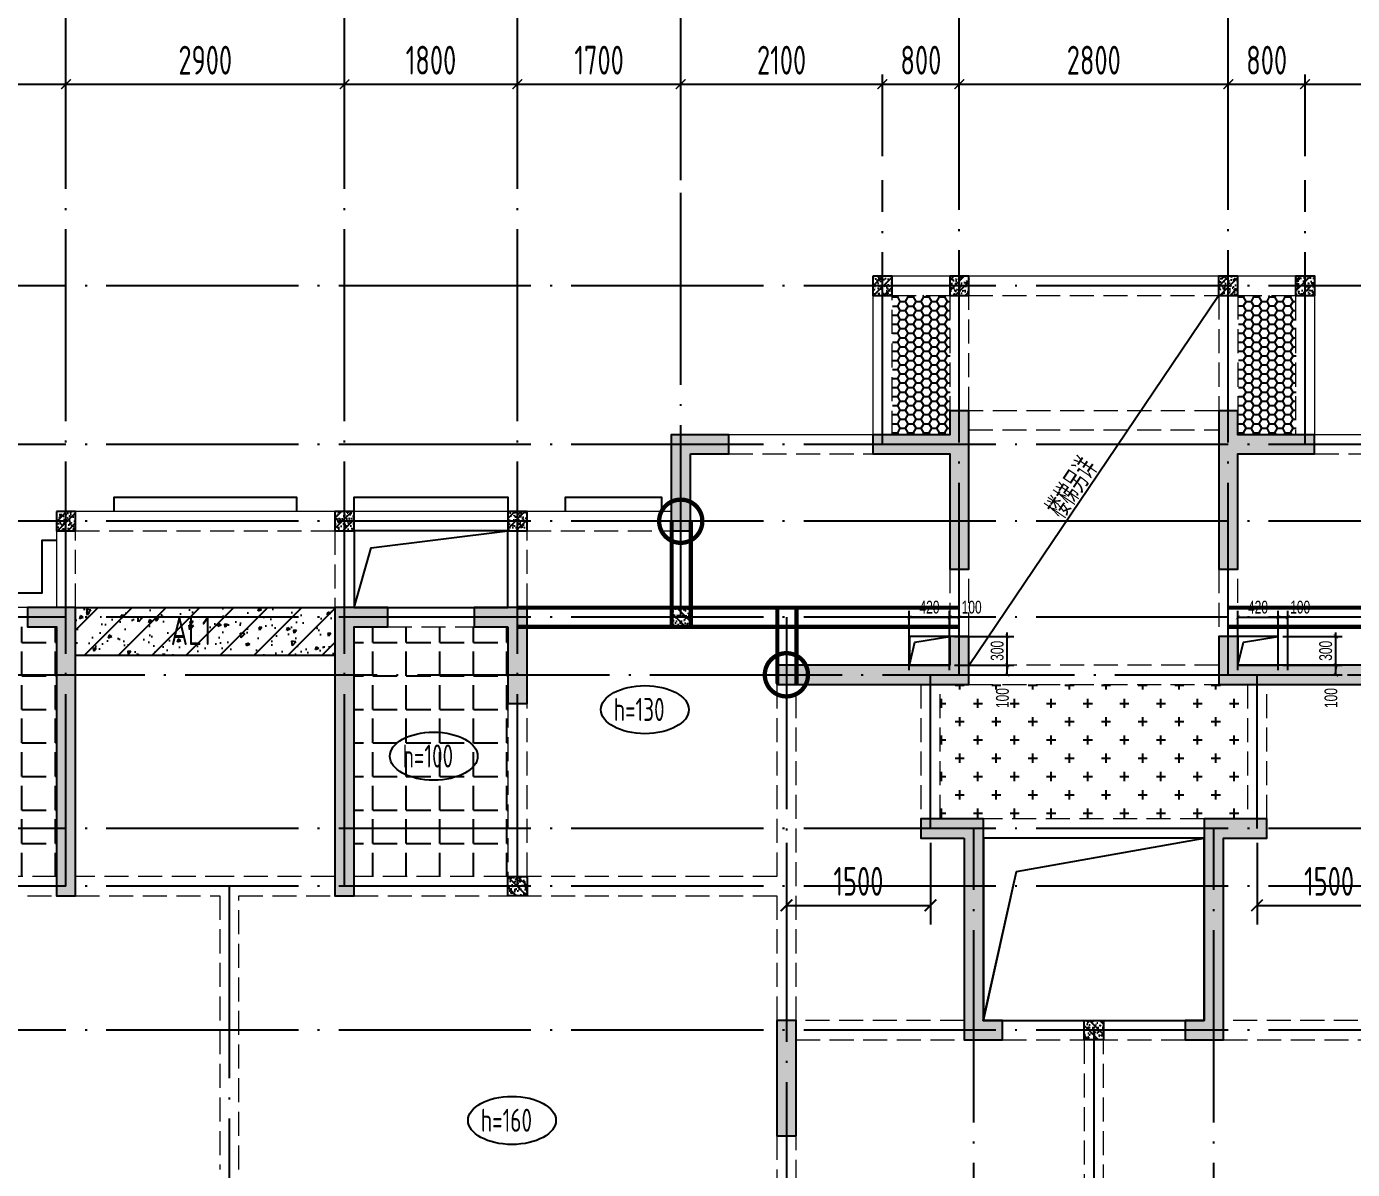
# Model space of a CAD drawing. Extents: x -812054 to 22247, y -644080 to 1003627.
# Drawn here: x -341071 to -327267, y -426320 to -414420 of the extents above; entities that cross this region are included whole.
import ezdxf
from ezdxf.enums import TextEntityAlignment as Align

# ---------------------------------------------------------------- set-up
doc = ezdxf.new("R2010")
doc.units = 0
doc.header["$LTSCALE"] = 1000
for name, pattern in [('DASH', [0.35, 0.25, -0.1]), ('DASHED', [0.75, 0.5, -0.25]), ('DOTE', [2.42, 2, -0.2, 0.02, -0.2])]:
    doc.linetypes.add(name, pattern=pattern)
doc.layers.get('0').update_dxf_attribs({"linetype": 'CONTINUOUS'})
doc.layers.get('DEFPOINTS').update_dxf_attribs({"linetype": 'CONTINUOUS'})
doc.layers.add('+公共字体', color=7, linetype='CONTINUOUS', lineweight=20)
for name, color, linetype in [('A-AXIS', 1, 'CONTINUOUS'), ('A-DOTE', 10, 'DOTE'), ('BEAM', 4, 'DASHED'), ('ROOF', 183, 'CONTINUOUS'), ('S-B板填充', 251, 'CONTINUOUS'), ('S-B板标注', 3, 'CONTINUOUS'), ('S-B板配筋号', 7, 'CONTINUOUS'), ('S-C承台编号', 6, 'CONTINUOUS'), ('S-D洞口', 4, 'CONTINUOUS'), ('S-D洞口标注', 3, 'CONTINUOUS'), ('S-L主梁线', 4, 'DASH'), ('S-Q墙填充', 252, 'CONTINUOUS'), ('S-Q墙实线', 6, 'CONTINUOUS'), ('S-Q墙标注', 3, 'CONTINUOUS'), ('S-Y一般标注', 3, 'CONTINUOUS'), ('S-板正筋', 2, 'CONTINUOUS'), ('S-构造柱', 212, 'CONTINUOUS'), ('TEXT', 2, 'CONTINUOUS'), ('水平筋标注', 7, 'CONTINUOUS'), ('看线', 251, 'CONTINUOUS')]:
    doc.layers.add(name, color=color, linetype=linetype)
doc.layers.add('配箍校核', color=34, linetype='CONTINUOUS', plot=False)
doc.styles.add('TSSD_DIMENSION', font='Tssdeng.shx', dxfattribs={"width": 0.7, "bigfont": 'tssdchn.shx'})
doc.styles.add('TSSD_REIN', font='tssdeng.shx', dxfattribs={"width": 0.7, "height": 300, "bigfont": 'tssdchn.shx'})
doc.styles.add('结构文字', font='zstxt.shx', dxfattribs={"width": 0.7, "bigfont": 'zshz.shx'})
doc.dimstyles.new('STRUCK', dxfattribs={"dimtxt": 400, "dimasz": 121, "dimexe": 200, "dimexo": 150, "dimgap": 115, "dimtad": 1, "dimdec": 0, "dimdsep": 46, "dimtxsty": '结构文字', "dimblk": 'ARCHTICK', "dimcen": 400, "dimclrd": 3, "dimclre": 3, "dimclrt": 7, "dimadec": 0, "dimazin": 0, "dimtfac": 1, "dimtdec": 0, "dimtix": 1, "dimtmove": 2, "dimatfit": 3, "dimldrblk": '_DIMX', "dimfxl": 1, "dimtolj": 1, "dimtzin": 0, "dimarcsym": 0})
doc.dimstyles.new('STRUCK30', dxfattribs={"dimscale": 0.33333, "dimtxt": 400, "dimasz": 121, "dimexe": 200, "dimexo": 150, "dimgap": 115, "dimtad": 1, "dimdec": 0, "dimdsep": 46, "dimtxsty": '结构文字', "dimblk": 'ARCHTICK', "dimcen": 400, "dimclrd": 3, "dimclre": 3, "dimclrt": 7, "dimadec": 0, "dimazin": 0, "dimtfac": 1, "dimtdec": 0, "dimtix": 1, "dimtmove": 2, "dimatfit": 3, "dimldrblk": '_DIMX', "dimfxl": 1, "dimtolj": 1, "dimtzin": 0, "dimarcsym": 0})
doc.dimstyles.new('TSSD_100_100', dxfattribs={"dimtxt": 300, "dimasz": 100, "dimexe": 100, "dimexo": 250, "dimgap": 100, "dimtad": 1, "dimdec": 0, "dimzin": 0, "dimdsep": 46, "dimtxsty": 'TSSD_DIMENSION', "dimblk": 'ARCHTICK', "dimcen": 0, "dimdle": 100, "dimclrt": 7, "dimadec": 0, "dimazin": 0, "dimtfac": 1, "dimtdec": 0, "dimtix": 1, "dimtmove": 2, "dimatfit": 3, "dimldrblk": 'ARCHTICK', "dimfxl": 1, "dimtolj": 1, "dimtzin": 0, "dimarcsym": 0})

# ---------------------------------------------------------------- blocks, each defined once
blk = doc.blocks.new('_ArchTick')
at = {"color": 0, "linetype": 'ByBlock', "const_width": 0.15}
blk.add_lwpolyline([(-0.5, -0.5), (0.5, 0.5)], dxfattribs=at)
blk = doc.blocks.new('*D148')
at = {"layer": 'DEFPOINTS', "color": 0, "transparency": 16777216}
for p in [(31400, 19250), (29600, 18250), (31400, 18250)]:
    blk.add_point(p, dxfattribs=at)
at = {"layer": 'S-Y一般标注', "color": 0, "lineweight": -2, "transparency": 16777216}
for p, q in [((29600, 18500), (29600, 19350)), ((31400, 18500), (31400, 19350)), ((29500, 19250), (31500, 19250))]:
    blk.add_line(p, q, dxfattribs=at)
at = {"layer": 'S-Y一般标注', "color": 0, "lineweight": -2, "transparency": 16777216, "xscale": 100, "yscale": 100, "zscale": 100, "rotation": 180}
blk.add_blockref('_ArchTick', (29600, 19250), dxfattribs=at)
at = {"layer": 'S-Y一般标注', "color": 0, "lineweight": -2, "transparency": 16777216, "xscale": 100, "yscale": 100, "zscale": 100}
blk.add_blockref('_ArchTick', (31400, 19250), dxfattribs=at)
at = {"layer": 'S-Y一般标注', "color": 7, "transparency": 16777216, "insert": (30500, 19500), "char_height": 300, "attachment_point": 5, "style": 'TSSD_DIMENSION'}
blk.add_mtext('\\A1;1800', dxfattribs=at)
blk = doc.blocks.new('*D149')
at = {"layer": 'DEFPOINTS', "color": 0, "transparency": 16777216}
for p in [(34300, 19250), (31400, 18250), (34300, 18250)]:
    blk.add_point(p, dxfattribs=at)
at = {"layer": 'S-Y一般标注', "color": 0, "lineweight": -2, "transparency": 16777216}
for p, q in [((31400, 18500), (31400, 19350)), ((34300, 18500), (34300, 19350)), ((31300, 19250), (34400, 19250))]:
    blk.add_line(p, q, dxfattribs=at)
at = {"layer": 'S-Y一般标注', "color": 0, "lineweight": -2, "transparency": 16777216, "xscale": 100, "yscale": 100, "zscale": 100, "rotation": 180}
blk.add_blockref('_ArchTick', (31400, 19250), dxfattribs=at)
at = {"layer": 'S-Y一般标注', "color": 0, "lineweight": -2, "transparency": 16777216, "xscale": 100, "yscale": 100, "zscale": 100}
blk.add_blockref('_ArchTick', (34300, 19250), dxfattribs=at)
at = {"layer": 'S-Y一般标注', "color": 7, "transparency": 16777216, "insert": (32850, 19500), "char_height": 300, "attachment_point": 5, "style": 'TSSD_DIMENSION'}
blk.add_mtext('\\A1;2900', dxfattribs=at)
blk = doc.blocks.new('*D150')
at = {"layer": 'DEFPOINTS', "color": 0, "transparency": 16777216}
for p in [(36100, 19250), (34300, 18250), (36100, 18250)]:
    blk.add_point(p, dxfattribs=at)
at = {"layer": 'S-Y一般标注', "color": 0, "lineweight": -2, "transparency": 16777216}
for p, q in [((34300, 18500), (34300, 19350)), ((36100, 18500), (36100, 19350)), ((34200, 19250), (36200, 19250))]:
    blk.add_line(p, q, dxfattribs=at)
at = {"layer": 'S-Y一般标注', "color": 0, "lineweight": -2, "transparency": 16777216, "xscale": 100, "yscale": 100, "zscale": 100, "rotation": 180}
blk.add_blockref('_ArchTick', (34300, 19250), dxfattribs=at)
at = {"layer": 'S-Y一般标注', "color": 0, "lineweight": -2, "transparency": 16777216, "xscale": 100, "yscale": 100, "zscale": 100}
blk.add_blockref('_ArchTick', (36100, 19250), dxfattribs=at)
at = {"layer": 'S-Y一般标注', "color": 7, "transparency": 16777216, "insert": (35200, 19500), "char_height": 300, "attachment_point": 5, "style": 'TSSD_DIMENSION'}
blk.add_mtext('\\A1;1800', dxfattribs=at)
blk = doc.blocks.new('*D151')
at = {"layer": 'DEFPOINTS', "color": 0, "transparency": 16777216}
for p in [(37800, 19250), (36100, 18250), (37800, 18250)]:
    blk.add_point(p, dxfattribs=at)
at = {"layer": 'S-Y一般标注', "color": 0, "lineweight": -2, "transparency": 16777216}
for p, q in [((36100, 18500), (36100, 19350)), ((37800, 18500), (37800, 19350)), ((36000, 19250), (37900, 19250))]:
    blk.add_line(p, q, dxfattribs=at)
at = {"layer": 'S-Y一般标注', "color": 0, "lineweight": -2, "transparency": 16777216, "xscale": 100, "yscale": 100, "zscale": 100, "rotation": 180}
blk.add_blockref('_ArchTick', (36100, 19250), dxfattribs=at)
at = {"layer": 'S-Y一般标注', "color": 0, "lineweight": -2, "transparency": 16777216, "xscale": 100, "yscale": 100, "zscale": 100}
blk.add_blockref('_ArchTick', (37800, 19250), dxfattribs=at)
at = {"layer": 'S-Y一般标注', "color": 7, "transparency": 16777216, "insert": (36950, 19500), "char_height": 300, "attachment_point": 5, "style": 'TSSD_DIMENSION'}
blk.add_mtext('\\A1;1700', dxfattribs=at)
blk = doc.blocks.new('*D152')
at = {"layer": 'DEFPOINTS', "color": 0, "transparency": 16777216}
for p in [(40700, 19250), (39900, 18250), (40700, 18250)]:
    blk.add_point(p, dxfattribs=at)
at = {"layer": 'S-Y一般标注', "color": 0, "lineweight": -2, "transparency": 16777216}
for p, q in [((39900, 18500), (39900, 19350)), ((40700, 18500), (40700, 19350)), ((39800, 19250), (40800, 19250))]:
    blk.add_line(p, q, dxfattribs=at)
at = {"layer": 'S-Y一般标注', "color": 0, "lineweight": -2, "transparency": 16777216, "xscale": 100, "yscale": 100, "zscale": 100, "rotation": 180}
blk.add_blockref('_ArchTick', (39900, 19250), dxfattribs=at)
at = {"layer": 'S-Y一般标注', "color": 0, "lineweight": -2, "transparency": 16777216, "xscale": 100, "yscale": 100, "zscale": 100}
blk.add_blockref('_ArchTick', (40700, 19250), dxfattribs=at)
at = {"layer": 'S-Y一般标注', "color": 7, "transparency": 16777216, "insert": (40300, 19500), "char_height": 300, "attachment_point": 5, "style": 'TSSD_DIMENSION'}
blk.add_mtext('\\A1;800', dxfattribs=at)
blk = doc.blocks.new('*D153')
at = {"layer": 'DEFPOINTS', "color": 0, "transparency": 16777216}
for p in [(43500, 19250), (40700, 18250), (43500, 18250)]:
    blk.add_point(p, dxfattribs=at)
at = {"layer": 'S-Y一般标注', "color": 0, "lineweight": -2, "transparency": 16777216}
for p, q in [((40700, 18500), (40700, 19350)), ((43500, 18500), (43500, 19350)), ((40600, 19250), (43600, 19250))]:
    blk.add_line(p, q, dxfattribs=at)
at = {"layer": 'S-Y一般标注', "color": 0, "lineweight": -2, "transparency": 16777216, "xscale": 100, "yscale": 100, "zscale": 100, "rotation": 180}
blk.add_blockref('_ArchTick', (40700, 19250), dxfattribs=at)
at = {"layer": 'S-Y一般标注', "color": 0, "lineweight": -2, "transparency": 16777216, "xscale": 100, "yscale": 100, "zscale": 100}
blk.add_blockref('_ArchTick', (43500, 19250), dxfattribs=at)
at = {"layer": 'S-Y一般标注', "color": 7, "transparency": 16777216, "insert": (42100, 19500), "char_height": 300, "attachment_point": 5, "style": 'TSSD_DIMENSION'}
blk.add_mtext('\\A1;2800', dxfattribs=at)
blk = doc.blocks.new('*D154')
at = {"layer": 'DEFPOINTS', "color": 0, "transparency": 16777216}
for p in [(46400, 19250), (44300, 18250), (46400, 18250)]:
    blk.add_point(p, dxfattribs=at)
at = {"layer": 'S-Y一般标注', "color": 0, "lineweight": -2, "transparency": 16777216}
for p, q in [((44300, 18500), (44300, 19350)), ((46400, 18500), (46400, 19350)), ((44200, 19250), (46500, 19250))]:
    blk.add_line(p, q, dxfattribs=at)
at = {"layer": 'S-Y一般标注', "color": 0, "lineweight": -2, "transparency": 16777216, "xscale": 100, "yscale": 100, "zscale": 100, "rotation": 180}
blk.add_blockref('_ArchTick', (44300, 19250), dxfattribs=at)
at = {"layer": 'S-Y一般标注', "color": 0, "lineweight": -2, "transparency": 16777216, "xscale": 100, "yscale": 100, "zscale": 100}
blk.add_blockref('_ArchTick', (46400, 19250), dxfattribs=at)
at = {"layer": 'S-Y一般标注', "color": 7, "transparency": 16777216, "insert": (45742, 19500), "char_height": 300, "attachment_point": 5, "style": 'TSSD_DIMENSION'}
blk.add_mtext('\\A1;2100', dxfattribs=at)
blk = doc.blocks.new('*D172')
at = {"layer": 'DEFPOINTS', "color": 0, "transparency": 16777216}
for p in [(39900, 19250), (37800, 18250), (39900, 18250)]:
    blk.add_point(p, dxfattribs=at)
at = {"layer": 'S-Y一般标注', "color": 0, "lineweight": -2, "transparency": 16777216}
for p, q in [((37800, 18500), (37800, 19350)), ((39900, 18500), (39900, 19350)), ((37700, 19250), (40000, 19250))]:
    blk.add_line(p, q, dxfattribs=at)
at = {"layer": 'S-Y一般标注', "color": 0, "lineweight": -2, "transparency": 16777216, "xscale": 100, "yscale": 100, "zscale": 100, "rotation": 180}
blk.add_blockref('_ArchTick', (37800, 19250), dxfattribs=at)
at = {"layer": 'S-Y一般标注', "color": 0, "lineweight": -2, "transparency": 16777216, "xscale": 100, "yscale": 100, "zscale": 100}
blk.add_blockref('_ArchTick', (39900, 19250), dxfattribs=at)
at = {"layer": 'S-Y一般标注', "color": 7, "transparency": 16777216, "insert": (38850, 19500), "char_height": 300, "attachment_point": 5, "style": 'TSSD_DIMENSION'}
blk.add_mtext('\\A1;2100', dxfattribs=at)
blk = doc.blocks.new('*D173')
at = {"layer": 'DEFPOINTS', "color": 0, "transparency": 16777216}
for p in [(44300, 19250), (43500, 18250), (44300, 18250)]:
    blk.add_point(p, dxfattribs=at)
at = {"layer": 'S-Y一般标注', "color": 0, "lineweight": -2, "transparency": 16777216}
for p, q in [((43500, 18500), (43500, 19350)), ((44300, 18500), (44300, 19350)), ((43400, 19250), (44400, 19250))]:
    blk.add_line(p, q, dxfattribs=at)
at = {"layer": 'S-Y一般标注', "color": 0, "lineweight": -2, "transparency": 16777216, "xscale": 100, "yscale": 100, "zscale": 100, "rotation": 180}
blk.add_blockref('_ArchTick', (43500, 19250), dxfattribs=at)
at = {"layer": 'S-Y一般标注', "color": 0, "lineweight": -2, "transparency": 16777216, "xscale": 100, "yscale": 100, "zscale": 100}
blk.add_blockref('_ArchTick', (44300, 19250), dxfattribs=at)
at = {"layer": 'S-Y一般标注', "color": 7, "transparency": 16777216, "insert": (43900, 19500), "char_height": 300, "attachment_point": 5, "style": 'TSSD_DIMENSION'}
blk.add_mtext('\\A1;800', dxfattribs=at)
blk = doc.blocks.new('20210729.03504727')
at = {"layer": '看线', "color": 202, "ltscale": 0.5}
for points in [[(26800, 10800), (26800, 10950), (28700, 10950), (28700, 10800)], [(29300, 10800), (29300, 10950), (30900, 10950), (30900, 10800)], [(31500, 10800), (31500, 10950), (32500, 10950), (32500, 10800)], [(26200, 10500), (26050, 10500), (26050, 9950), (24500, 9950)]]:
    blk.add_lwpolyline(points, dxfattribs=at)
blk = doc.blocks.new('*D1346')
at = {"layer": 'DEFPOINTS', "color": 0, "transparency": 16777216}
for p in [(-328041, -420770), (-327441, -420770), (-328041, -421070)]:
    blk.add_point(p, dxfattribs=at)
at = {"layer": 'S-D洞口标注', "color": 3, "lineweight": -2, "transparency": 16777216}
for p, q in [((-327441, -420770), (-327441, -420730)), ((-327991, -420770), (-327374, -420770)), ((-327441, -421070), (-327441, -420770)), ((-327991, -421070), (-327374, -421070)), ((-327441, -421070), (-327441, -421110))]:
    blk.add_line(p, q, dxfattribs=at)
at = {"layer": 'S-D洞口标注', "color": 3, "lineweight": -2, "transparency": 16777216, "xscale": 40.33293, "yscale": 40.33293, "zscale": 40.33293}
for p, rotation in [((-327441, -420770), 270), ((-327441, -421070), 90)]:
    blk.add_blockref('_ArchTick', p, dxfattribs=dict(at, rotation=rotation))
at = {"layer": 'S-D洞口标注', "color": 7, "transparency": 16777216, "insert": (-327546, -420920), "char_height": 133.3, "attachment_point": 5, "rotation": 90, "style": '结构文字'}
blk.add_mtext('\\A1;300', dxfattribs=at)
blk = doc.blocks.new('_DIMX')
blk.add_line((-150, 0), (150, 0))
at = {"const_width": 50}
blk.add_lwpolyline([(-70, -70), (70, 70)], dxfattribs=at)
blk = doc.blocks.new('*D1347')
at = {"layer": 'DEFPOINTS', "color": 0, "transparency": 16777216}
for p in [(-328041, -420571), (-328461, -421171), (-328041, -421170)]:
    blk.add_point(p, dxfattribs=at)
at = {"layer": 'S-D洞口标注', "color": 3, "lineweight": -2, "transparency": 16777216}
for p, q in [((-328461, -421121), (-328461, -420504)), ((-328461, -420571), (-328041, -420571)), ((-328041, -421120), (-328041, -420504))]:
    blk.add_line(p, q, dxfattribs=at)
at = {"layer": 'S-D洞口标注', "color": 3, "lineweight": -2, "transparency": 16777216, "xscale": 40.33293, "yscale": 40.33293, "zscale": 40.33293, "rotation": 180}
blk.add_blockref('_ArchTick', (-328461, -420571), dxfattribs=at)
at = {"layer": 'S-D洞口标注', "color": 3, "lineweight": -2, "transparency": 16777216, "xscale": 40.33293, "yscale": 40.33293, "zscale": 40.33293}
blk.add_blockref('_ArchTick', (-328041, -420571), dxfattribs=at)
at = {"layer": 'S-D洞口标注', "color": 7, "transparency": 16777216, "insert": (-328251, -420466), "char_height": 133.3, "attachment_point": 5, "style": '结构文字'}
blk.add_mtext('\\A1;420', dxfattribs=at)
blk = doc.blocks.new('*D1348')
at = {"layer": 'DEFPOINTS', "color": 0, "transparency": 16777216}
for p in [(-327941, -420571), (-328041, -421170), (-327941, -421170)]:
    blk.add_point(p, dxfattribs=at)
at = {"layer": 'S-D洞口标注', "color": 3, "lineweight": -2, "transparency": 16777216}
for p, q in [((-328041, -421120), (-328041, -420504)), ((-328041, -420571), (-327941, -420571)), ((-327941, -421120), (-327941, -420504))]:
    blk.add_line(p, q, dxfattribs=at)
at = {"layer": 'S-D洞口标注', "color": 3, "lineweight": -2, "transparency": 16777216, "xscale": 40.33293, "yscale": 40.33293, "zscale": 40.33293, "rotation": 180}
blk.add_blockref('_ArchTick', (-328041, -420571), dxfattribs=at)
at = {"layer": 'S-D洞口标注', "color": 3, "lineweight": -2, "transparency": 16777216, "xscale": 40.33293, "yscale": 40.33293, "zscale": 40.33293}
blk.add_blockref('_ArchTick', (-327941, -420571), dxfattribs=at)
at = {"layer": 'S-D洞口标注', "color": 7, "transparency": 16777216, "insert": (-327812, -420466), "char_height": 133.3, "attachment_point": 5, "style": '结构文字'}
blk.add_mtext('\\A1;100', dxfattribs=at)
blk = doc.blocks.new('*D1349')
at = {"layer": 'DEFPOINTS', "color": 0, "transparency": 16777216}
for p in [(-328041, -421070), (-327441, -421070), (-328041, -421170)]:
    blk.add_point(p, dxfattribs=at)
at = {"layer": 'S-D洞口标注', "color": 3, "lineweight": -2, "transparency": 16777216}
for p, q in [((-327991, -421070), (-327374, -421070)), ((-327441, -421170), (-327441, -421070)), ((-327991, -421170), (-327374, -421170))]:
    blk.add_line(p, q, dxfattribs=at)
at = {"layer": 'S-D洞口标注', "color": 3, "lineweight": -2, "transparency": 16777216, "xscale": 40.33293, "yscale": 40.33293, "zscale": 40.33293}
for p, rotation in [((-327441, -421070), 90), ((-327441, -421170), 270)]:
    blk.add_blockref('_ArchTick', p, dxfattribs=dict(at, rotation=rotation))
at = {"layer": 'S-D洞口标注', "color": 7, "transparency": 16777216, "insert": (-327491, -421412), "char_height": 133.3, "attachment_point": 5, "rotation": 90, "style": '结构文字'}
blk.add_mtext('\\A1;100', dxfattribs=at)
blk = doc.blocks.new('*D1350')
at = {"layer": 'DEFPOINTS', "color": 0, "transparency": 16777216}
for p in [(-331461, -420770), (-330861, -420770), (-331461, -421070)]:
    blk.add_point(p, dxfattribs=at)
at = {"layer": 'S-D洞口标注', "color": 3, "lineweight": -2, "transparency": 16777216}
for p, q in [((-330861, -420770), (-330861, -420730)), ((-331411, -420770), (-330794, -420770)), ((-330861, -421070), (-330861, -420770)), ((-331411, -421070), (-330794, -421070)), ((-330861, -421070), (-330861, -421110))]:
    blk.add_line(p, q, dxfattribs=at)
at = {"layer": 'S-D洞口标注', "color": 3, "lineweight": -2, "transparency": 16777216, "xscale": 40.33293, "yscale": 40.33293, "zscale": 40.33293}
for p, rotation in [((-330861, -420770), 270), ((-330861, -421070), 90)]:
    blk.add_blockref('_ArchTick', p, dxfattribs=dict(at, rotation=rotation))
at = {"layer": 'S-D洞口标注', "color": 7, "transparency": 16777216, "insert": (-330966, -420920), "char_height": 133.3, "attachment_point": 5, "rotation": 90, "style": '结构文字'}
blk.add_mtext('\\A1;300', dxfattribs=at)
blk = doc.blocks.new('*D1351')
at = {"layer": 'DEFPOINTS', "color": 0, "transparency": 16777216}
for p in [(-331461, -420571), (-331881, -421171), (-331461, -421170)]:
    blk.add_point(p, dxfattribs=at)
at = {"layer": 'S-D洞口标注', "color": 3, "lineweight": -2, "transparency": 16777216}
for p, q in [((-331881, -421121), (-331881, -420504)), ((-331881, -420571), (-331461, -420571)), ((-331461, -421120), (-331461, -420504))]:
    blk.add_line(p, q, dxfattribs=at)
at = {"layer": 'S-D洞口标注', "color": 3, "lineweight": -2, "transparency": 16777216, "xscale": 40.33293, "yscale": 40.33293, "zscale": 40.33293, "rotation": 180}
blk.add_blockref('_ArchTick', (-331881, -420571), dxfattribs=at)
at = {"layer": 'S-D洞口标注', "color": 3, "lineweight": -2, "transparency": 16777216, "xscale": 40.33293, "yscale": 40.33293, "zscale": 40.33293}
blk.add_blockref('_ArchTick', (-331461, -420571), dxfattribs=at)
at = {"layer": 'S-D洞口标注', "color": 7, "transparency": 16777216, "insert": (-331671, -420466), "char_height": 133.3, "attachment_point": 5, "style": '结构文字'}
blk.add_mtext('\\A1;420', dxfattribs=at)
blk = doc.blocks.new('*D1352')
at = {"layer": 'DEFPOINTS', "color": 0, "transparency": 16777216}
for p in [(-331361, -420571), (-331461, -421170), (-331361, -421170)]:
    blk.add_point(p, dxfattribs=at)
at = {"layer": 'S-D洞口标注', "color": 3, "lineweight": -2, "transparency": 16777216}
for p, q in [((-331461, -421120), (-331461, -420504)), ((-331461, -420571), (-331361, -420571)), ((-331361, -421120), (-331361, -420504))]:
    blk.add_line(p, q, dxfattribs=at)
at = {"layer": 'S-D洞口标注', "color": 3, "lineweight": -2, "transparency": 16777216, "xscale": 40.33293, "yscale": 40.33293, "zscale": 40.33293, "rotation": 180}
blk.add_blockref('_ArchTick', (-331461, -420571), dxfattribs=at)
at = {"layer": 'S-D洞口标注', "color": 3, "lineweight": -2, "transparency": 16777216, "xscale": 40.33293, "yscale": 40.33293, "zscale": 40.33293}
blk.add_blockref('_ArchTick', (-331361, -420571), dxfattribs=at)
at = {"layer": 'S-D洞口标注', "color": 7, "transparency": 16777216, "insert": (-331232, -420466), "char_height": 133.3, "attachment_point": 5, "style": '结构文字'}
blk.add_mtext('\\A1;100', dxfattribs=at)
blk = doc.blocks.new('*D1353')
at = {"layer": 'DEFPOINTS', "color": 0, "transparency": 16777216}
for p in [(-331461, -421070), (-330861, -421070), (-331461, -421170)]:
    blk.add_point(p, dxfattribs=at)
at = {"layer": 'S-D洞口标注', "color": 3, "lineweight": -2, "transparency": 16777216}
for p, q in [((-331411, -421070), (-330794, -421070)), ((-330861, -421170), (-330861, -421070)), ((-331411, -421170), (-330794, -421170))]:
    blk.add_line(p, q, dxfattribs=at)
at = {"layer": 'S-D洞口标注', "color": 3, "lineweight": -2, "transparency": 16777216, "xscale": 40.33293, "yscale": 40.33293, "zscale": 40.33293}
for p, rotation in [((-330861, -421070), 90), ((-330861, -421170), 270)]:
    blk.add_blockref('_ArchTick', p, dxfattribs=dict(at, rotation=rotation))
at = {"layer": 'S-D洞口标注', "color": 7, "transparency": 16777216, "insert": (-330911, -421412), "char_height": 133.3, "attachment_point": 5, "rotation": 90, "style": '结构文字'}
blk.add_mtext('\\A1;100', dxfattribs=at)
blk = doc.blocks.new('20210803.22403995')
at = {"layer": '+公共字体', "color": 2, "const_width": 45}
for points in [[(-831038, -168387, 1), (-831038, -167937, 1), (-831038, -168387, -1)], [(-829938, -169986, 1), (-829938, -169536, 1), (-829938, -169986, -1)]]:
    blk.add_lwpolyline(points, format="xyb", dxfattribs=at)
blk = doc.blocks.new('20210807.15312446')
at = {"layer": 'S-Q墙填充'}
h = blk.add_hatch(color=252, dxfattribs=at)
h.dxf.hatch_style = 1
h.paths.add_polyline_path([(97216, 67840), (97216, 68190), (97016, 68190), (97016, 67940), (96216, 67940), (96216, 67740), (97016, 67740), (97016, 66540), (97216, 66540)])
h = blk.add_hatch(color=252, dxfattribs=at)
h.dxf.hatch_style = 1
h.paths.add_polyline_path([(99816, 67840), (99816, 66540), (100016, 66540), (100016, 67740), (100815, 67740), (100815, 67940), (100016, 67940), (100016, 68190), (99816, 68190)])
h = blk.add_hatch(color=252, dxfattribs=at)
h.dxf.hatch_style = 1
h.paths.add_polyline_path([(94316, 67740), (94716, 67740), (94716, 67940), (94116, 67940), (94116, 66940), (94316, 66940)])
h = blk.add_hatch(color=252, dxfattribs=at)
h.dxf.hatch_style = 1
h.paths.add_polyline_path([(87916, 66140), (87416, 66140), (87416, 65940), (87716, 65940), (87716, 63140), (87916, 63140)])
h = blk.add_hatch(color=252, dxfattribs=at)
h.dxf.hatch_style = 1
h.paths.add_polyline_path([(90616, 66140), (90616, 63140), (90816, 63140), (90816, 65940), (91166, 65940), (91166, 66140)])
h = blk.add_hatch(color=252, dxfattribs=at)
h.dxf.hatch_style = 1
h.paths.add_polyline_path([(92416, 65940), (92416, 65140), (92616, 65140), (92616, 66140), (92066, 66140), (92066, 65940)])
h = blk.add_hatch(color=252, dxfattribs=at)
h.dxf.hatch_style = 1
h.paths.add_polyline_path([(95216, 65340), (96816, 65340), (97216, 65340), (97216, 65840), (97016, 65840), (97016, 65540), (96816, 65540), (95216, 65540)])
h = blk.add_hatch(color=252, dxfattribs=at)
h.dxf.hatch_style = 1
h.paths.add_polyline_path([(100016, 65540), (100016, 65840), (99816, 65840), (99816, 65340), (100216, 65340), (101816, 65340), (101816, 65540), (100216, 65540)])
h = blk.add_hatch(color=252, dxfattribs=at)
h.dxf.hatch_style = 1
h.paths.add_polyline_path([(97166, 63740), (97166, 61640), (97566, 61640), (97566, 61840), (97366, 61840), (97366, 63940), (96716, 63940), (96716, 63740)])
h = blk.add_hatch(color=252, dxfattribs=at)
h.dxf.hatch_style = 1
h.paths.add_polyline_path([(99666, 61840), (99466, 61840), (99466, 61640), (99866, 61640), (99866, 63740), (100316, 63740), (100316, 63940), (99666, 63940)])
h = blk.add_hatch(color=252, dxfattribs=at)
h.dxf.hatch_style = 1
h.paths.add_polyline_path([(95416, 60640), (95416, 61840), (95216, 61840), (95216, 60640)])
at = {"layer": 'S-D洞口', "color": 5}
for points in [[(90816, 66140), (92416, 66140), (92416, 66940), (90816, 66940), (90816, 66140), (90993, 66762), (92416, 66940)], [(97366, 61840), (99666, 61840), (99666, 63740), (97366, 63740), (97366, 61840), (97712, 63393), (99666, 63740)]]:
    blk.add_lwpolyline(points, dxfattribs=at)
at = {"layer": 'S-L主梁线', "linetype": 'ByBlock', "lineweight": 18}
for p, q in [((96216, 69590), (96216, 67940)), ((97116, 69590), (96216, 69590)), ((99916, 69590), (97116, 69590)), ((100816, 69590), (99916, 69590)), ((100816, 67940), (100816, 69590)), ((96216, 67940), (94716, 67940)), ((102316, 67940), (100816, 67940)), ((87716, 67140), (87716, 66140)), ((90716, 67140), (87716, 67140)), ((92516, 67140), (90716, 67140)), ((94116, 67140), (92516, 67140)), ((90816, 66940), (92416, 66940)), ((90816, 66140), (90816, 66940)), ((92416, 66940), (92416, 66140)), ((87416, 66140), (86016, 66140)), ((92066, 66140), (91166, 66140)), ((97366, 63740), (99666, 63740)), ((98516, 61840), (97566, 61840)), ((99466, 61840), (98516, 61840))]:
    blk.add_line(p, q, dxfattribs=at)
at = {"layer": 'S-L主梁线', "linetype": 'DASH', "lineweight": 18}
for p, q in [((96416, 69390), (97016, 69390)), ((96416, 67940), (96416, 69390)), ((97016, 69390), (97016, 68190)), ((97216, 69390), (99816, 69390)), ((97216, 68190), (97216, 69390)), ((99816, 69390), (99816, 68190)), ((100015, 69390), (100016, 68190)), ((100016, 69390), (100616, 69390)), ((100616, 69390), (100616, 67940)), ((99815, 68190), (97216, 68190)), ((97216, 67990), (99816, 67990)), ((94716, 67740), (96216, 67740)), ((100816, 67740), (102316, 67740)), ((87916, 66940), (90616, 66940)), ((87916, 66140), (87916, 66940)), ((90616, 66940), (90616, 66140)), ((92616, 66940), (94116, 66940)), ((92616, 66140), (92616, 66940)), ((97016, 66540), (97016, 65840)), ((97216, 65840), (97216, 66540)), ((99816, 66540), (99816, 65840)), ((100016, 65840), (100016, 66540)), ((86016, 65940), (87416, 65940)), ((91166, 65940), (92066, 65940)), ((99816, 65540), (97216, 65540)), ((95216, 65340), (95216, 63340)), ((95416, 63240), (95416, 65340)), ((96716, 65340), (96716, 63940)), ((96916, 63940), (96916, 65340)), ((97216, 65340), (99816, 65340)), ((100116, 65340), (100116, 63940)), ((100316, 63940), (100316, 65340)), ((92416, 65140), (92416, 63340)), ((92616, 63340), (92616, 65140)), ((99666, 63940), (97366, 63940)), ((87716, 63340), (86016, 63340)), ((89516, 63340), (87916, 63340)), ((90616, 63340), (89516, 63340)), ((92416, 63340), (90816, 63340)), ((95216, 63340), (92616, 63340)), ((95416, 61840), (95416, 63240)), ((86016, 63140), (87716, 63140)), ((87916, 63140), (89416, 63140)), ((89416, 63140), (89416, 60290)), ((89616, 63140), (90616, 63140)), ((89616, 60290), (89616, 63140)), ((90816, 63140), (92516, 63140)), ((92516, 63140), (95216, 63140)), ((95216, 63140), (95216, 61840)), ((97166, 61840), (95416, 61840)), ((101616, 61840), (99866, 61840)), ((95416, 61640), (97166, 61640)), ((97566, 61640), (98516, 61640)), ((98416, 61640), (98416, 57640)), ((98516, 61640), (99466, 61640)), ((98616, 57640), (98616, 61640)), ((99866, 61640), (101616, 61640)), ((95216, 60640), (95216, 59090)), ((95416, 59090), (95416, 60640))]:
    blk.add_line(p, q, dxfattribs=at)
at = {"layer": 'S-Q墙实线'}
blk.add_lwpolyline([(97216, 67840), (97216, 68190), (97016, 68190), (97016, 67940), (96216, 67940), (96216, 67740), (97016, 67740), (97016, 66540), (97216, 66540), (97216, 67840)], dxfattribs=at)
for points in [[(99816, 67840), (99816, 66540), (100016, 66540), (100016, 67740), (100815, 67740), (100815, 67940), (100016, 67940), (100016, 68190), (99816, 68190)], [(94316, 67740), (94716, 67740), (94716, 67940), (94116, 67940), (94116, 66940), (94316, 66940)], [(87916, 66140), (87416, 66140), (87416, 65940), (87716, 65940), (87716, 63140), (87916, 63140)], [(90616, 66140), (90616, 63140), (90816, 63140), (90816, 65940), (91166, 65940), (91166, 66140)], [(92416, 65940), (92416, 65140), (92616, 65140), (92616, 66140), (92066, 66140), (92066, 65940)], [(95216, 65340), (96816, 65340), (97216, 65340), (97216, 65840), (97016, 65840), (97016, 65540), (96816, 65540), (95216, 65540)], [(100016, 65540), (100016, 65840), (99816, 65840), (99816, 65340), (100216, 65340), (101816, 65340), (101816, 65540), (100216, 65540)], [(97166, 63740), (97166, 61640), (97566, 61640), (97566, 61840), (97366, 61840), (97366, 63940), (96716, 63940), (96716, 63740)], [(99666, 61840), (99466, 61840), (99466, 61640), (99866, 61640), (99866, 63740), (100316, 63740), (100316, 63940), (99666, 63940)], [(95416, 60640), (95416, 61840), (95216, 61840), (95216, 60640)]]:
    blk.add_lwpolyline(points, close=True, dxfattribs=at)
blk = doc.blocks.new('20210730.02141516')
at = {"layer": 'S-构造柱'}
h = blk.add_hatch(dxfattribs=at)
h.set_pattern_fill('ARMORED', color=256, scale=15, angle=-90, style=0)
h.set_pattern_definition([(320, (-154189.41, 3278673.45), (-9.4128202, -107.5890274), [11.25, -123.75]), (265, (-154189.41, 3278673.45), (112.82882, 20.8127), [9, -99]), (10.4514, (-154190.19, 3278664.49), (103.4159313, -86.7764073), [9.5610285, -105.1713168]), (316.1842, (-154159.41, 3278673.45), (-24.827852, -160.0861573), [16.875, -185.625]), (6.6356, (-154161.48, 3278660.11), (146.117681, -140.199406), [14.341543, -157.75695]), (261.1842, (-154159.41, 3278673.45), (146.11779, -140.199292), [13.5, -148.5]), (291, (-154166.91, 3278658.45), (-60.3928336, -89.5360578), [11.25, -123.75]), (236, (-154166.91, 3278658.45), (108.7725068, -36.4972998), [9, -99]), (341.4514, (-154171.94, 3278650.99), (48.3795745, -126.0333943), [9.5610285, -105.1713168]), (307.5, (-154189.41, 3278673.454), (49.93407807, -1.8239783), [0, -97.8, 0, -100.5, 0, -99.375]), (277.5, (-154189.41, 3278673.454), (59.1617568, -39.4604306), [0, -57.3, 0, -95.55, 0, -37.875]), (237.5, (-154189.41, 3278706.904), (-3.38323076, -80.07336543), [0, -37.5, 0, -117, 0, -155.25]), (227.5, (-154189.41, 3278721.904), (15.0157473, -87.4779254), [0, -48.75, 0, -77.7, 0, -110.25]), (315, (-154189.41, 3278673.454), (53.0330086, 53.0330086), [])])
h.paths.add_polyline_path([(200, 200), (200, 0), (0, 0), (0, 200)])
blk.add_lwpolyline([(200, 200), (200, 0), (0, 0), (0, 200)], close=True, dxfattribs=at)
blk = doc.blocks.new('20210809.18285270')
at = {"layer": 'ROOF', "xscale": -1, "rotation": 4.61764226855621e-08}
for p in [(35500, 12550), (36300, 12550), (39100, 12550), (39900, 12550), (27000, 10100), (29900, 10100), (31700, 10100)]:
    blk.add_blockref('20210730.02141516', p, dxfattribs=at)
at = {"layer": 'ROOF', "rotation": 359.9999999538236}
for p in [(33200, 9100), (37500, 4800)]:
    blk.add_blockref('20210730.02141516', p, dxfattribs=at)
at = {"layer": 'ROOF'}
blk.add_blockref('20210730.02141516', (31500, 6300), dxfattribs=at)
blk = doc.blocks.new('*D308')
at = {"layer": 'DEFPOINTS', "color": 0, "transparency": 16777216}
for p in [(-180458, -4859), (-178959, -4859), (-178959, -5659)]:
    blk.add_point(p, dxfattribs=at)
at = {"layer": 'S-Q墙标注', "color": 3, "lineweight": -2, "transparency": 16777216}
for p, q in [((-180458, -5009), (-180458, -5859)), ((-178959, -5009), (-178959, -5859)), ((-180458, -5659), (-178959, -5659))]:
    blk.add_line(p, q, dxfattribs=at)
at = {"layer": 'S-Q墙标注', "color": 3, "lineweight": -2, "transparency": 16777216, "xscale": 121, "yscale": 121, "zscale": 121, "rotation": 180}
blk.add_blockref('_ArchTick', (-180458, -5659), dxfattribs=at)
at = {"layer": 'S-Q墙标注', "color": 3, "lineweight": -2, "transparency": 16777216, "xscale": 121, "yscale": 121, "zscale": 121}
blk.add_blockref('_ArchTick', (-178959, -5659), dxfattribs=at)
at = {"layer": 'S-Q墙标注', "color": 7, "transparency": 16777216, "insert": (-179709, -5409), "char_height": 300, "attachment_point": 5, "style": 'TSSD_REIN'}
blk.add_mtext('\\A1;1500', dxfattribs=at)
blk = doc.blocks.new('*D309')
at = {"layer": 'DEFPOINTS', "color": 0, "transparency": 16777216}
for p in [(-175559, -4859), (-174059, -4859), (-174059, -5659)]:
    blk.add_point(p, dxfattribs=at)
at = {"layer": 'S-Q墙标注', "color": 3, "lineweight": -2, "transparency": 16777216}
for p, q in [((-175559, -5009), (-175559, -5859)), ((-174059, -5009), (-174059, -5859)), ((-175559, -5659), (-174059, -5659))]:
    blk.add_line(p, q, dxfattribs=at)
at = {"layer": 'S-Q墙标注', "color": 3, "lineweight": -2, "transparency": 16777216, "xscale": 121, "yscale": 121, "zscale": 121, "rotation": 180}
blk.add_blockref('_ArchTick', (-175559, -5659), dxfattribs=at)
at = {"layer": 'S-Q墙标注', "color": 3, "lineweight": -2, "transparency": 16777216, "xscale": 121, "yscale": 121, "zscale": 121}
blk.add_blockref('_ArchTick', (-174059, -5659), dxfattribs=at)
at = {"layer": 'S-Q墙标注', "color": 7, "transparency": 16777216, "insert": (-174809, -5409), "char_height": 300, "attachment_point": 5, "style": 'TSSD_REIN'}
blk.add_mtext('\\A1;1500', dxfattribs=at)
blk = doc.blocks.new('20210726.16395156')
at = {"layer": 'A-AXIS'}
for p, q in [((31400, 18249.9), (31400, 21049.9)), ((34300, 18249.9), (34300, 21049.9)), ((36100, 18249.9), (36100, 21049.9)), ((37800, 18249.9), (37800, 21049.9)), ((40700, 18249.9), (40700, 21049.9)), ((43500, 18249.9), (43500, 21049.9))]:
    blk.add_line(p, q, dxfattribs=at)
at = {"layer": 'A-DOTE'}
for p, q in [((31400, 10900), (31400, 18249.9)), ((34300, 10900), (34300, 18249.9)), ((36100, 10900), (36100, 18249.9)), ((37800, 13700), (37800, 18249.9)), ((39900, 15500), (39900, 18249.9)), ((40700, 13100.3), (40700, 18249.9)), ((43500, 13100.3), (43500, 18249.9)), ((44300, 15500), (44300, 18249.9)), ((55600, 17150), (3600, 17150)), ((55600, 15500), (3600, 15500)), ((55600, 14700), (3600, 14700)), ((55600, 13700), (3600, 13700)), ((38900.2, 13700), (38900, 3600)), ((3600, 13100.3), (55600, 13100.3)), ((40400, 11500), (40400, 13100)), ((43800, 11500), (43800, 13100)), ((55600, 11500), (3600, 11500)), ((40850, 3600.2), (40850, 11500)), ((43350, 3600.2), (43350, 11500)), ((55600, 10900), (3600, 10900)), ((33100, 10900), (33100, 3600)), ((55600, 9400), (3600, 9400)), ((42100, 9400), (42100, 3600))]:
    blk.add_line(p, q, dxfattribs=at)
at = {"layer": 'S-Y一般标注'}
for base, p1, p2, picture, middle in [((31400, 19249.9), (29600, 18249.9), (31400, 18249.9), '*D148', (30500, 19499.9)), ((34300, 19249.9), (31400, 18249.9), (34300, 18249.9), '*D149', (32850, 19499.9)), ((36100, 19249.9), (34300, 18249.9), (36100, 18249.9), '*D150', (35200, 19499.9)), ((37800, 19249.9), (36100, 18249.9), (37800, 18249.9), '*D151', (36950, 19499.9)), ((39900, 19249.9), (37800, 18249.9), (39900, 18249.9), '*D172', (38850, 19499.9)), ((40700, 19249.9), (39900, 18249.9), (40700, 18249.9), '*D152', (40300, 19499.9)), ((43500, 19249.9), (40700, 18249.9), (43500, 18249.9), '*D153', (42100, 19499.9)), ((44300, 19249.9), (43500, 18249.9), (44300, 18249.9), '*D173', (43900, 19499.9))]:
    dim = blk.add_linear_dim(base=base, p1=p1, p2=p2, dimstyle='TSSD_100_100', dxfattribs=at)
    dim.commit()
    dim.dimension.update_dxf_attribs({"geometry": picture, "text_midpoint": middle})
dim = blk.add_linear_dim(base=(46400, 19249.9), p1=(44300, 18249.9), p2=(46400, 18249.9), dimstyle='TSSD_100_100', dxfattribs=at)
dim.commit()
dim.dimension.update_dxf_attribs({"geometry": '*D154', "text_midpoint": (45741.9, 19499.9), "dimtype": 160})
blk = doc.blocks.new('20210810.19092027')
at = {"layer": 'S-Q墙标注'}
for base, p1, p2, picture, middle in [((121017.8, 61274), (119518, 62074), (121017.8, 62074), '*D308', (120267.9, 61524)), ((125917.7, 61274), (124417.8, 62074), (125917.7, 62074), '*D309', (125167.7, 61524))]:
    dim = blk.add_linear_dim(base=base, p1=p1, p2=p2, dimstyle='STRUCK', override={"dimtxt": 300, "dimgap": 100, "dimtxsty": 'TSSD_REIN'}, dxfattribs=at)
    dim.commit()
    dim.dimension.update_dxf_attribs({"geometry": picture, "text_midpoint": middle, "insert": (299976.5, 66933)})

msp = doc.modelspace()

# ---------------------------------------------------------------- hatches: boundary and pattern name
at = {"layer": 'BEAM', "linetype": 'ByBlock'}
h = msp.add_hatch(dxfattribs=at)
h.set_pattern_fill('ARMORED', color=252, scale=50, angle=180, style=0)
h.set_pattern_definition([(230, (-558331.82, 1493450.9), (-358.63009, 31.376067), [37.5, -412.5]), (175, (-558331.82, 1493450.9), (69.37567, -376.09607), [30, -330]), (280.4514, (-558361.7, 1493453.5), (-289.25469, -344.71977), [31.870095, -350.571056]), (226.1842, (-558331.8, 1493350.9), (-533.62052, 82.75951), [56.25, -618.75]), (276.6356, (-558376.3, 1493357.8), (-467.33135, -487.05894), [47.80514, -525.8565]), (171.1842, (-558331.8, 1493350.9), (-467.33097, -487.0593), [45, -495]), (201, (-558381.82, 1493375.9), (-298.453526, 201.309445), [37.5, -412.5]), (146, (-558381.82, 1493375.9), (-121.657666, -362.57502), [30, -330]), (251.4514, (-558406.7, 1493392.67), (-420.111314, -161.26525), [31.870095, -350.571056]), (217.5, (-558331.82, 1493450.89), (-6.079928, -166.446927), [0, -326, 0, -335, 0, -331.25]), (187.5, (-558331.82, 1493450.9), (-131.534769, -197.205856), [0, -191, 0, -318.5, 0, -126.25]), (147.5, (-558220.32, 1493450.89), (-266.911218, 11.277436), [0, -125, 0, -390, 0, -517.5]), (137.5, (-558170.32, 1493450.9), (-291.593085, -50.05249), [0, -162.5, 0, -259, 0, -367.5]), (225, (-558331.82, 1493450.9), (176.776695, -176.776695), [])])
h.paths.add_polyline_path([(-337860.69, -420970.41), (-340560.69, -420970.41), (-340560.69, -420470.41), (-337860.69, -420470.41)])
at = {"layer": 'S-B板填充', "linetype": 'ByBlock'}
h = msp.add_hatch(dxfattribs=at)
h.set_pattern_fill('HONEY', color=252, scale=17.142857, style=0)
h.set_pattern_definition([(0, (-276375.89, -601256.775), (81.642857, 47.136514), [54.42857, -108.857143]), (120, (-276375.89, -601256.775), (-81.642847, 47.136531), [54.42857, -108.857143]), (60, (-276375.89, -601256.775), (1e-05, 94.273045), [-108.857143, 54.42857])])
h.paths.add_polyline_path([(-332054.65, -418670.37), (-331454.51, -418670.37), (-331454.51, -417220.37), (-332054.65, -417220.37)])
h = msp.add_hatch(dxfattribs=at)
h.set_pattern_fill('HONEY', color=252, scale=17.142857, style=0)
h.set_pattern_definition([(0, (-272776.08, -601256.64), (81.642857, 47.136514), [54.42857, -108.857143]), (120, (-272776.08, -601256.64), (-81.642847, 47.136531), [54.42857, -108.857143]), (60, (-272776.08, -601256.64), (1e-05, 94.273045), [-108.857143, 54.42857])])
h.paths.add_polyline_path([(-328454.84, -418670.37), (-327854.7, -418670.37), (-327854.7, -417220.24), (-328454.84, -417220.24)])
at = {"layer": 'S-B板填充'}
h = msp.add_hatch(dxfattribs=at)
h.set_pattern_fill('ANGLE', color=252, scale=50, style=0)
h.set_pattern_definition([(0, (-244726.75, -568914.24), (0, 349.25), [254, -95.25]), (90, (-244726.75, -568914.24), (-349.25, 2e-14), [254, -95.25])])
h.paths.add_polyline_path([(-342360.69, -420670.37), (-340760.68, -420670.37), (-340760.68, -423270.37), (-342360.69, -423270.37)])
h = msp.add_hatch(dxfattribs=at)
h.set_pattern_fill('ANGLE', color=252, scale=50, style=0)
h.set_pattern_definition([(0, (-240026.76, -568914.24), (0, 349.25), [254, -95.25]), (90, (-240026.76, -568914.24), (-349.25, 2e-14), [254, -95.25])])
h.paths.add_polyline_path([(-337660.7, -420670.37), (-336060.69, -420670.37), (-336060.69, -423270.37), (-337660.7, -423270.37)])
h = msp.add_hatch(dxfattribs=at)
h.set_pattern_fill('CROSS', color=252, scale=30, style=0)
h.set_pattern_definition([(0, (-244726.75, -568914.24), (190.5, 190.5), [95.25, -285.75]), (90, (-244679.12, -568961.87), (-190.5, 190.5), [95.25, -285.75])])
h.paths.add_polyline_path([(-331560.75, -421270.1), (-328360.81, -421270.1), (-328360.81, -422670.37), (-331560.75, -422670.37)])

# ---------------------------------------------------------------- linework, layer by layer
at = {"layer": 'BEAM', "linetype": 'ByBlock'}
msp.add_lwpolyline([(-337860.69, -420970.41), (-340560.69, -420970.41), (-340560.69, -420470.41), (-337860.69, -420470.41)], close=True, dxfattribs=at)
at = {"layer": 'S-B板标注'}
for centre in [(-334633.77, -421532.74), (-336832.23, -422017.29), (-336017.36, -425809.75)]:
    msp.add_ellipse(centre, major_axis=(-457.33, 0), ratio=0.54724159, dxfattribs=at)
at = {"layer": 'S-B板配筋号', "color": 1}
msp.add_lwpolyline([(-331260.24, -421071.86), (-328660.73, -417222.13)], dxfattribs=at)
at = {"layer": 'S-D洞口', "color": 5}
for points in [[(-337660.69, -420470.37), (-336060.69, -420470.37), (-336060.69, -419670.37), (-337660.69, -419670.37), (-337660.69, -420470.37), (-337482.91, -419848.15), (-336060.69, -419670.37)], [(-331880.69, -421070.1), (-331460.69, -421070.1), (-331460.69, -420770.1), (-331880.69, -420770.1), (-331880.69, -421070.1), (-331822.36, -420828.43), (-331460.69, -420770.1)], [(-328460.69, -421070.1), (-328040.69, -421070.1), (-328040.69, -420770.1), (-328460.69, -420770.1), (-328460.69, -421070.1), (-328402.35, -420828.44), (-328040.69, -420770.1)], [(-331110.69, -424770.37), (-328810.69, -424770.37), (-328810.69, -422870.37), (-331110.69, -422870.37), (-331110.69, -424770.37), (-330763.86, -423217.2), (-328810.69, -422870.37)]]:
    msp.add_lwpolyline(points, dxfattribs=at)
at = {"layer": 'S-板正筋', "color": 5, "linetype": 'DASH', "const_width": 42.86}
for points in [[(-334355.18, -419570.37), (-334355.18, -420670.37)], [(-334155.18, -419570.37), (-334155.18, -420670.37)], [(-331355.17, -420470.37), (-335955.18, -420470.37)], [(-333255.18, -421260.82), (-333255.18, -420470.37)], [(-333055.17, -421260.82), (-333055.17, -420470.37)], [(-328555.19, -420470.37), (-323955.18, -420470.37)], [(-331355.17, -420670.37), (-335955.18, -420670.37)], [(-328555.19, -420670.37), (-323955.18, -420670.37)]]:
    msp.add_lwpolyline(points, dxfattribs=at)

# ---------------------------------------------------------------- block references
msp.add_blockref('20210729.03504727', (-366960.71, -430270.37))
at = {"layer": 'A-DOTE'}
msp.add_blockref('20210726.16395156', (-372060.69, -434270.42), dxfattribs=at)
at = {"layer": 'S-C承台编号'}
msp.add_blockref('20210803.22403995', (496777.45, -251408.84), dxfattribs=at)
at = {"layer": 'S-Q墙填充'}
msp.add_blockref('20210807.15312446', (-428476.33, -486609.92), dxfattribs=at)
at = {"layer": '水平筋标注'}
msp.add_blockref('20210810.19092027', (-452678.52, -484844.37), dxfattribs=at)
at = {"layer": '配箍校核'}
msp.add_blockref('20210809.18285270', (-367560.71, -429770.54), dxfattribs=at)

# ---------------------------------------------------------------- texts
at = {"layer": 'S-B板标注', "color": 7, "style": 'TSSD_REIN', "width": 0.7}
for s, p in [('h=130', (-334958.46, -421650.88)), ('h=100', (-337156.91, -422135.44)), ('h=160', (-336342.05, -425927.89))]:
    msp.add_text(s, height=240, dxfattribs=at).set_placement(p)
at = {"layer": 'S-B板配筋号', "color": 1, "style": 'TSSD_REIN', "width": 0.7}
msp.add_text('楼梯另详', height=250, rotation=55.970982, dxfattribs=at).set_placement((-330270.55, -419565.73))
at = {"layer": 'TEXT', "color": 1, "style": 'TSSD_REIN', "width": 0.7}
msp.add_text('AL1', height=300, dxfattribs=at).set_placement((-339146.02, -420861.02, 0), align=Align.RIGHT)

# ---------------------------------------------------------------- dimensions: what is measured, and where the dimension line sits
at = {"layer": 'S-D洞口标注'}
for base, p1, p2, picture, middle in [((-331460.69, -420570.7), (-331880.69, -421170.7), (-331460.69, -421170.1), '*D1351', (-331670.69, -420465.7)), ((-328040.68, -420570.7), (-328460.69, -421170.7), (-328040.68, -421170.1), '*D1347', (-328250.69, -420465.7))]:
    dim = msp.add_linear_dim(base=base, p1=p1, p2=p2, dimstyle='STRUCK30', dxfattribs=at)
    dim.commit()
    dim.dimension.update_dxf_attribs({"geometry": picture, "text_midpoint": middle})
for base, p1, p2, picture, middle in [((-331360.7, -420570.7), (-331460.69, -421170.1), (-331360.7, -421170.1), '*D1352', (-331231.81, -420465.7)), ((-327940.7, -420570.7), (-328040.68, -421170.1), (-327940.7, -421170.1), '*D1348', (-327811.81, -420465.7))]:
    dim = msp.add_linear_dim(base=base, p1=p1, p2=p2, dimstyle='STRUCK30', dxfattribs=at)
    dim.commit()
    dim.dimension.update_dxf_attribs({"geometry": picture, "text_midpoint": middle, "dimtype": 160})
for base, p1, p2, picture, middle in [((-330860.69, -420770.1), (-331460.69, -421070.1), (-331460.69, -420770.1), '*D1350', (-330965.69, -420920.1)), ((-327440.68, -420770.1), (-328040.68, -421070.1), (-328040.68, -420770.1), '*D1346', (-327545.68, -420920.1))]:
    dim = msp.add_linear_dim(base=base, p1=p1, p2=p2, angle=90, dimstyle='STRUCK30', dxfattribs=at)
    dim.commit()
    dim.dimension.update_dxf_attribs({"geometry": picture, "text_midpoint": middle})
for base, p1, p2, picture, middle in [((-330860.69, -421070.1), (-331460.69, -421170.1), (-331460.69, -421070.1), '*D1353', (-330910.69, -421412.02)), ((-327440.68, -421070.1), (-328040.68, -421170.1), (-328040.68, -421070.1), '*D1349', (-327490.68, -421412.03))]:
    dim = msp.add_linear_dim(base=base, p1=p1, p2=p2, angle=90, dimstyle='STRUCK30', dxfattribs=at)
    dim.commit()
    dim.dimension.update_dxf_attribs({"geometry": picture, "text_midpoint": middle, "dimtype": 160})

doc.saveas('drawing.dxf')
